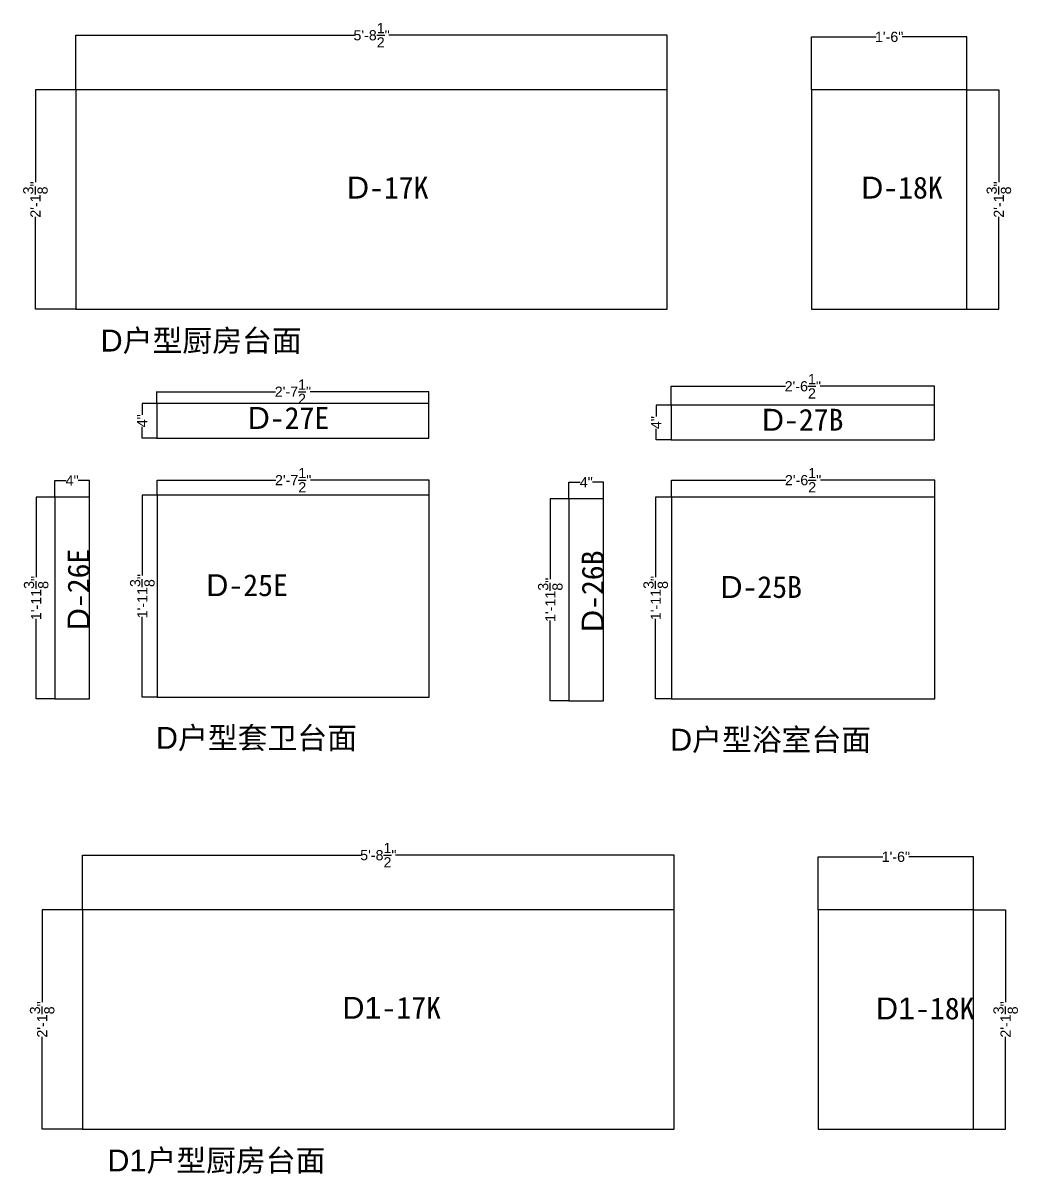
# Model space of a CAD drawing. Header units: inches. Extents: x -997106 to 39633, y -30199 to 1961.
# Drawn here: x 29153 to 32080, y -22115 to -18728 of the extents above; entities that cross this region are included whole.
import ezdxf

# ---------------------------------------------------------------- set-up
doc = ezdxf.new("R2010")
doc.units = ezdxf.units.IN
doc.header["$MEASUREMENT"] = 0
doc.layers.get('Defpoints').update_dxf_attribs({"color": 3})
doc.layers.add('编号', color=10, linetype='Continuous', plot=False)
doc.styles.get("Standard").update_dxf_attribs({"font": 'arial.ttf'})
doc.dimstyles.get("Standard").update_dxf_attribs({"dimtxt": 30, "dimasz": 1, "dimexe": 0.18, "dimexo": 0.0625, "dimgap": 0.09, "dimtad": 0, "dimtoh": 1, "dimdec": 4, "dimlfac": 0.03937, "dimzin": 0, "dimdsep": 46, "dimlunit": 4, "dimtxsty": 'Standard', "dimblk": 'ARCHTICK', "dimcen": 1, "dimadec": 0, "dimazin": 0, "dimtfac": 1, "dimtdec": 4, "dimtix": 1, "dimtofl": 0, "dimtmove": 2, "dimatfit": 3, "dimldrblk": 'ARCHTICK', "dimfxl": 1, "dimtolj": 1, "dimtzin": 0, "dimarcsym": 0})

# ---------------------------------------------------------------- blocks, each defined once
blk = doc.blocks.new('_ArchTick')
at = {"color": 0, "linetype": 'ByBlock', "const_width": 0.15}
blk.add_lwpolyline([(-0.5, -0.5), (0.5, 0.5)], dxfattribs=at)
blk = doc.blocks.new('*D380')
at = {"color": 0, "lineweight": -2, "transparency": 16777216}
for p, q in [((29308, -18924.7), (29308, -18763.5)), ((29308, -18763.7), (30127.1, -18763.7)), ((31048, -18763.7), (30228.9, -18763.7)), ((31048, -18924.7), (31048, -18763.5))]:
    blk.add_line(p, q, dxfattribs=at)
at = {"layer": 'Defpoints', "color": 0, "transparency": 16777216}
for p in [(31048, -18763.7), (29308, -18924.7), (31048, -18924.7)]:
    blk.add_point(p, dxfattribs=at)
at = {"color": 0, "lineweight": -2, "transparency": 16777216, "rotation": 180}
blk.add_blockref('_ArchTick', (29308, -18763.7), dxfattribs=at)
at = {"color": 0, "lineweight": -2, "transparency": 16777216}
blk.add_blockref('_ArchTick', (31048, -18763.7), dxfattribs=at)
at = {"color": 0, "transparency": 16777216, "insert": (30178, -18763.7), "char_height": 30, "attachment_point": 5}
blk.add_mtext('\\A1;5\'-8{\\H1x;\\S1/2;}"', dxfattribs=at)
blk = doc.blocks.new('*D381')
at = {"color": 0, "lineweight": -2, "transparency": 16777216}
for p, q in [((29307.9, -18924.7), (29188.8, -18924.7)), ((29189, -18924.7), (29189, -19196.1)), ((29189, -19569.7), (29189, -19298.3)), ((29307.9, -19569.7), (29188.8, -19569.7))]:
    blk.add_line(p, q, dxfattribs=at)
at = {"layer": 'Defpoints', "color": 0, "transparency": 16777216}
for p in [(29308, -18924.7), (29189, -19569.7), (29308, -19569.7)]:
    blk.add_point(p, dxfattribs=at)
at = {"color": 0, "lineweight": -2, "transparency": 16777216}
for p, rotation in [((29189, -18924.7), 90), ((29189, -19569.7), 270)]:
    blk.add_blockref('_ArchTick', p, dxfattribs=dict(at, rotation=rotation))
at = {"color": 0, "transparency": 16777216, "insert": (29189, -19247.2), "char_height": 30, "attachment_point": 5, "rotation": 90}
blk.add_mtext('\\A1;2\'-1{\\H1x;\\S3/8;}"', dxfattribs=at)
blk = doc.blocks.new('*D382')
at = {"color": 0, "lineweight": -2, "transparency": 16777216}
for p, q in [((31472.1, -18924.7), (31472.1, -18768.4)), ((31472.1, -18768.6), (31662, -18768.6)), ((31929.1, -18768.6), (31739.1, -18768.6)), ((31929.1, -18924.7), (31929.1, -18768.4))]:
    blk.add_line(p, q, dxfattribs=at)
at = {"layer": 'Defpoints', "color": 0, "transparency": 16777216}
for p in [(31929.1, -18768.6), (31472.1, -18924.7), (31929.1, -18924.7)]:
    blk.add_point(p, dxfattribs=at)
at = {"color": 0, "lineweight": -2, "transparency": 16777216, "rotation": 180}
blk.add_blockref('_ArchTick', (31472.1, -18768.6), dxfattribs=at)
at = {"color": 0, "lineweight": -2, "transparency": 16777216}
blk.add_blockref('_ArchTick', (31929.1, -18768.6), dxfattribs=at)
at = {"color": 0, "transparency": 16777216, "insert": (31700.6, -18768.6), "char_height": 30, "attachment_point": 5}
blk.add_mtext('\\A1;1\'-6"', dxfattribs=at)
blk = doc.blocks.new('*D383')
at = {"color": 0, "lineweight": -2, "transparency": 16777216}
for p, q in [((31929.1, -18924.7), (32023.5, -18924.7)), ((32023.3, -18924.7), (32023.3, -19196.1)), ((32023.3, -19569.7), (32023.3, -19298.3)), ((31929.1, -19569.7), (32023.5, -19569.7))]:
    blk.add_line(p, q, dxfattribs=at)
at = {"layer": 'Defpoints', "color": 0, "transparency": 16777216}
for p in [(31929.1, -18924.7), (31929.1, -19569.7), (32023.3, -19569.7)]:
    blk.add_point(p, dxfattribs=at)
at = {"color": 0, "lineweight": -2, "transparency": 16777216}
for p, rotation in [((32023.3, -18924.7), 90), ((32023.3, -19569.7), 270)]:
    blk.add_blockref('_ArchTick', p, dxfattribs=dict(at, rotation=rotation))
at = {"color": 0, "transparency": 16777216, "insert": (32023.3, -19247.2), "char_height": 30, "attachment_point": 5, "rotation": 90}
blk.add_mtext('\\A1;2\'-1{\\H1x;\\S3/8;}"', dxfattribs=at)
blk = doc.blocks.new('*D420')
at = {"color": 0, "lineweight": -2, "transparency": 16777216}
for p, q in [((29327.8, -21337.3), (29327.8, -21176.1)), ((29327.8, -21176.3), (30146.9, -21176.3)), ((31067.8, -21176.3), (30248.7, -21176.3)), ((31067.8, -21337.3), (31067.8, -21176.1))]:
    blk.add_line(p, q, dxfattribs=at)
at = {"layer": 'Defpoints', "color": 0, "transparency": 16777216}
for p in [(31067.8, -21176.3), (29327.8, -21337.4), (31067.8, -21337.4)]:
    blk.add_point(p, dxfattribs=at)
at = {"color": 0, "lineweight": -2, "transparency": 16777216, "rotation": 180}
blk.add_blockref('_ArchTick', (29327.8, -21176.3), dxfattribs=at)
at = {"color": 0, "lineweight": -2, "transparency": 16777216}
blk.add_blockref('_ArchTick', (31067.8, -21176.3), dxfattribs=at)
at = {"color": 0, "transparency": 16777216, "insert": (30197.8, -21176.3), "char_height": 30, "attachment_point": 5}
blk.add_mtext('\\A1;5\'-8{\\H1x;\\S1/2;}"', dxfattribs=at)
blk = doc.blocks.new('*D421')
at = {"color": 0, "lineweight": -2, "transparency": 16777216}
for p, q in [((29327.8, -21337.4), (29208.6, -21337.4)), ((29208.8, -21337.4), (29208.8, -21608.8)), ((29208.8, -21982.4), (29208.8, -21711)), ((29327.8, -21982.4), (29208.6, -21982.4))]:
    blk.add_line(p, q, dxfattribs=at)
at = {"layer": 'Defpoints', "color": 0, "transparency": 16777216}
for p in [(29327.8, -21337.4), (29208.8, -21982.4), (29327.8, -21982.4)]:
    blk.add_point(p, dxfattribs=at)
at = {"color": 0, "lineweight": -2, "transparency": 16777216}
for p, rotation in [((29208.8, -21337.4), 90), ((29208.8, -21982.4), 270)]:
    blk.add_blockref('_ArchTick', p, dxfattribs=dict(at, rotation=rotation))
at = {"color": 0, "transparency": 16777216, "insert": (29208.8, -21659.9), "char_height": 30, "attachment_point": 5, "rotation": 90}
blk.add_mtext('\\A1;2\'-1{\\H1x;\\S3/8;}"', dxfattribs=at)
blk = doc.blocks.new('*D422')
at = {"color": 0, "lineweight": -2, "transparency": 16777216}
for p, q in [((31491.9, -21337.3), (31491.9, -21181.1)), ((31491.9, -21181.3), (31681.9, -21181.3)), ((31948.9, -21181.3), (31759, -21181.3)), ((31948.9, -21337.3), (31948.9, -21181.1))]:
    blk.add_line(p, q, dxfattribs=at)
at = {"layer": 'Defpoints', "color": 0, "transparency": 16777216}
for p in [(31948.9, -21181.3), (31491.9, -21337.4), (31948.9, -21337.4)]:
    blk.add_point(p, dxfattribs=at)
at = {"color": 0, "lineweight": -2, "transparency": 16777216, "rotation": 180}
blk.add_blockref('_ArchTick', (31491.9, -21181.3), dxfattribs=at)
at = {"color": 0, "lineweight": -2, "transparency": 16777216}
blk.add_blockref('_ArchTick', (31948.9, -21181.3), dxfattribs=at)
at = {"color": 0, "transparency": 16777216, "insert": (31720.4, -21181.3), "char_height": 30, "attachment_point": 5}
blk.add_mtext('\\A1;1\'-6"', dxfattribs=at)
blk = doc.blocks.new('*D423')
at = {"color": 0, "lineweight": -2, "transparency": 16777216}
for p, q in [((31949, -21337.4), (32043.4, -21337.4)), ((32043.2, -21337.4), (32043.2, -21608.8)), ((32043.2, -21982.4), (32043.2, -21711)), ((31949, -21982.4), (32043.4, -21982.4))]:
    blk.add_line(p, q, dxfattribs=at)
at = {"layer": 'Defpoints', "color": 0, "transparency": 16777216}
for p in [(31948.9, -21337.4), (31948.9, -21982.4), (32043.2, -21982.4)]:
    blk.add_point(p, dxfattribs=at)
at = {"color": 0, "lineweight": -2, "transparency": 16777216}
for p, rotation in [((32043.2, -21337.4), 90), ((32043.2, -21982.4), 270)]:
    blk.add_blockref('_ArchTick', p, dxfattribs=dict(at, rotation=rotation))
at = {"color": 0, "transparency": 16777216, "insert": (32043.2, -21659.9), "char_height": 30, "attachment_point": 5, "rotation": 90}
blk.add_mtext('\\A1;2\'-1{\\H1x;\\S3/8;}"', dxfattribs=at)
blk = doc.blocks.new('*D712')
at = {"color": 0, "lineweight": -2, "transparency": 16777216}
for p, q in [((29246, -20122.8), (29190.9, -20122.8)), ((29191.1, -20122.8), (29191.1, -20358.7)), ((29191.1, -20716.8), (29191.1, -20480.9)), ((29246, -20716.8), (29190.9, -20716.8))]:
    blk.add_line(p, q, dxfattribs=at)
at = {"layer": 'Defpoints', "color": 0, "transparency": 16777216}
for p in [(29246.1, -20122.8), (29191.1, -20716.8), (29246.1, -20716.8)]:
    blk.add_point(p, dxfattribs=at)
at = {"color": 0, "lineweight": -2, "transparency": 16777216}
for p, rotation in [((29191.1, -20122.8), 90), ((29191.1, -20716.8), 270)]:
    blk.add_blockref('_ArchTick', p, dxfattribs=dict(at, rotation=rotation))
at = {"color": 0, "transparency": 16777216, "insert": (29191.1, -20419.8), "char_height": 30, "attachment_point": 5, "rotation": 90}
blk.add_mtext('\\A1;1\'-11{\\H1x;\\S3/8;}"', dxfattribs=at)
blk = doc.blocks.new('*D713')
at = {"color": 0, "lineweight": -2, "transparency": 16777216}
for p, q in [((29246.1, -20122.7), (29246.1, -20073.5)), ((29246.1, -20073.7), (29279.1, -20073.7)), ((29348.1, -20073.7), (29315, -20073.7)), ((29348.1, -20122.7), (29348.1, -20073.5))]:
    blk.add_line(p, q, dxfattribs=at)
at = {"layer": 'Defpoints', "color": 0, "transparency": 16777216}
for p in [(29348.1, -20073.7), (29246.1, -20122.8), (29348.1, -20122.8)]:
    blk.add_point(p, dxfattribs=at)
at = {"color": 0, "lineweight": -2, "transparency": 16777216, "rotation": 180}
blk.add_blockref('_ArchTick', (29246.1, -20073.7), dxfattribs=at)
at = {"color": 0, "lineweight": -2, "transparency": 16777216}
blk.add_blockref('_ArchTick', (29348.1, -20073.7), dxfattribs=at)
at = {"color": 0, "transparency": 16777216, "insert": (29297.1, -20073.7), "char_height": 30, "attachment_point": 5}
blk.add_mtext('\\A1;4"', dxfattribs=at)
blk = doc.blocks.new('*D714')
at = {"color": 0, "lineweight": -2, "transparency": 16777216}
for p, q in [((29547.2, -20117.3), (29547.2, -20072.6)), ((29547.2, -20072.8), (29896.1, -20072.8)), ((30347.2, -20072.8), (29998.4, -20072.8)), ((30347.2, -20117.3), (30347.2, -20072.6))]:
    blk.add_line(p, q, dxfattribs=at)
at = {"layer": 'Defpoints', "color": 0, "transparency": 16777216}
for p in [(30347.2, -20072.8), (29547.2, -20117.3), (30347.2, -20117.3)]:
    blk.add_point(p, dxfattribs=at)
at = {"color": 0, "lineweight": -2, "transparency": 16777216, "rotation": 180}
blk.add_blockref('_ArchTick', (29547.2, -20072.8), dxfattribs=at)
at = {"color": 0, "lineweight": -2, "transparency": 16777216}
blk.add_blockref('_ArchTick', (30347.2, -20072.8), dxfattribs=at)
at = {"color": 0, "transparency": 16777216, "insert": (29947.2, -20072.8), "char_height": 30, "attachment_point": 5}
blk.add_mtext('\\A1;2\'-7{\\H1x;\\S1/2;}"', dxfattribs=at)
blk = doc.blocks.new('*D715')
at = {"color": 0, "lineweight": -2, "transparency": 16777216}
for p, q in [((29547.2, -20117.3), (29503.2, -20117.3)), ((29503.4, -20117.3), (29503.4, -20353.3)), ((29503.4, -20711.3), (29503.4, -20475.4)), ((29547.2, -20711.3), (29503.2, -20711.3))]:
    blk.add_line(p, q, dxfattribs=at)
at = {"layer": 'Defpoints', "color": 0, "transparency": 16777216}
for p in [(29547.2, -20117.3), (29503.4, -20711.3), (29547.2, -20711.3)]:
    blk.add_point(p, dxfattribs=at)
at = {"color": 0, "lineweight": -2, "transparency": 16777216}
for p, rotation in [((29503.4, -20117.3), 90), ((29503.4, -20711.3), 270)]:
    blk.add_blockref('_ArchTick', p, dxfattribs=dict(at, rotation=rotation))
at = {"color": 0, "transparency": 16777216, "insert": (29503.4, -20414.3), "char_height": 30, "attachment_point": 5, "rotation": 90}
blk.add_mtext('\\A1;1\'-11{\\H1x;\\S3/8;}"', dxfattribs=at)
blk = doc.blocks.new('*D716')
at = {"color": 0, "lineweight": -2, "transparency": 16777216}
for p, q in [((29546.4, -19847.2), (29502.8, -19847.2)), ((29503, -19847.2), (29503, -19880.3)), ((29503, -19949.2), (29503, -19916.2)), ((29546.4, -19949.2), (29502.8, -19949.2))]:
    blk.add_line(p, q, dxfattribs=at)
at = {"layer": 'Defpoints', "color": 0, "transparency": 16777216}
for p in [(29546.5, -19847.2), (29503, -19949.2), (29546.5, -19949.2)]:
    blk.add_point(p, dxfattribs=at)
at = {"color": 0, "lineweight": -2, "transparency": 16777216}
for p, rotation in [((29503, -19847.2), 90), ((29503, -19949.2), 270)]:
    blk.add_blockref('_ArchTick', p, dxfattribs=dict(at, rotation=rotation))
at = {"color": 0, "transparency": 16777216, "insert": (29503, -19898.2), "char_height": 30, "attachment_point": 5, "rotation": 90}
blk.add_mtext('\\A1;4"', dxfattribs=at)
blk = doc.blocks.new('*D717')
at = {"color": 0, "lineweight": -2, "transparency": 16777216}
for p, q in [((29546.5, -19847.2), (29546.5, -19812.4)), ((29546.5, -19812.6), (29895.3, -19812.6)), ((30346.5, -19812.6), (29997.7, -19812.6)), ((30346.5, -19847.2), (30346.5, -19812.4))]:
    blk.add_line(p, q, dxfattribs=at)
at = {"layer": 'Defpoints', "color": 0, "transparency": 16777216}
for p in [(30346.5, -19812.6), (29546.5, -19847.2), (30346.5, -19847.2)]:
    blk.add_point(p, dxfattribs=at)
at = {"color": 0, "lineweight": -2, "transparency": 16777216, "rotation": 180}
blk.add_blockref('_ArchTick', (29546.5, -19812.6), dxfattribs=at)
at = {"color": 0, "lineweight": -2, "transparency": 16777216}
blk.add_blockref('_ArchTick', (30346.5, -19812.6), dxfattribs=at)
at = {"color": 0, "transparency": 16777216, "insert": (29946.5, -19812.6), "char_height": 30, "attachment_point": 5}
blk.add_mtext('\\A1;2\'-7{\\H1x;\\S1/2;}"', dxfattribs=at)
blk = doc.blocks.new('*D1095')
at = {"color": 0, "lineweight": -2, "transparency": 16777216}
for p, q in [((30758.6, -20128.1), (30703.6, -20128.1)), ((30703.8, -20128.1), (30703.8, -20364)), ((30703.8, -20722.1), (30703.8, -20486.2)), ((30758.6, -20722.1), (30703.6, -20722.1))]:
    blk.add_line(p, q, dxfattribs=at)
at = {"layer": 'Defpoints', "color": 0, "transparency": 16777216}
for p in [(30758.7, -20128.1), (30703.8, -20722.1), (30758.7, -20722.1)]:
    blk.add_point(p, dxfattribs=at)
at = {"color": 0, "lineweight": -2, "transparency": 16777216}
for p, rotation in [((30703.8, -20128.1), 90), ((30703.8, -20722.1), 270)]:
    blk.add_blockref('_ArchTick', p, dxfattribs=dict(at, rotation=rotation))
at = {"color": 0, "transparency": 16777216, "insert": (30703.8, -20425.1), "char_height": 30, "attachment_point": 5, "rotation": 90}
blk.add_mtext('\\A1;1\'-11{\\H1x;\\S3/8;}"', dxfattribs=at)
blk = doc.blocks.new('*D1096')
at = {"color": 0, "lineweight": -2, "transparency": 16777216}
for p, q in [((30758.7, -20128), (30758.7, -20078.8)), ((30758.7, -20079), (30791.8, -20079)), ((30860.7, -20079), (30827.6, -20079)), ((30860.7, -20128), (30860.7, -20078.8))]:
    blk.add_line(p, q, dxfattribs=at)
at = {"layer": 'Defpoints', "color": 0, "transparency": 16777216}
for p in [(30860.7, -20079), (30758.7, -20128.1), (30860.7, -20128.1)]:
    blk.add_point(p, dxfattribs=at)
at = {"color": 0, "lineweight": -2, "transparency": 16777216, "rotation": 180}
blk.add_blockref('_ArchTick', (30758.7, -20079), dxfattribs=at)
at = {"color": 0, "lineweight": -2, "transparency": 16777216}
blk.add_blockref('_ArchTick', (30860.7, -20079), dxfattribs=at)
at = {"color": 0, "transparency": 16777216, "insert": (30809.7, -20079), "char_height": 30, "attachment_point": 5}
blk.add_mtext('\\A1;4"', dxfattribs=at)
blk = doc.blocks.new('*D1094')
at = {"color": 0, "lineweight": -2, "transparency": 16777216}
for p, q in [((31059.1, -19852.5), (31015.1, -19852.5)), ((31015.2, -19852.5), (31015.2, -19885.6)), ((31015.2, -19954.5), (31015.2, -19921.5)), ((31059.1, -19954.5), (31015.1, -19954.5))]:
    blk.add_line(p, q, dxfattribs=at)
at = {"layer": 'Defpoints', "color": 0, "transparency": 16777216}
for p in [(31059.1, -19852.5), (31015.2, -19954.5), (31059.1, -19954.5)]:
    blk.add_point(p, dxfattribs=at)
at = {"color": 0, "lineweight": -2, "transparency": 16777216}
for p, rotation in [((31015.2, -19852.5), 90), ((31015.2, -19954.5), 270)]:
    blk.add_blockref('_ArchTick', p, dxfattribs=dict(at, rotation=rotation))
at = {"color": 0, "transparency": 16777216, "insert": (31015.2, -19903.5), "char_height": 30, "attachment_point": 5, "rotation": 90}
blk.add_mtext('\\A1;4"', dxfattribs=at)
blk = doc.blocks.new('*D1097')
at = {"color": 0, "lineweight": -2, "transparency": 16777216}
for p, q in [((31059.1, -19850.8), (31059.1, -19796.4)), ((31059.1, -19796.6), (31395.5, -19796.6)), ((31834.1, -19796.6), (31497.8, -19796.6)), ((31834.1, -19852.5), (31834.1, -19796.4))]:
    blk.add_line(p, q, dxfattribs=at)
at = {"layer": 'Defpoints', "color": 0, "transparency": 16777216}
for p in [(31834.1, -19796.6), (31059.1, -19850.9), (31834.1, -19852.5)]:
    blk.add_point(p, dxfattribs=at)
at = {"color": 0, "lineweight": -2, "transparency": 16777216, "rotation": 180}
blk.add_blockref('_ArchTick', (31059.1, -19796.6), dxfattribs=at)
at = {"color": 0, "lineweight": -2, "transparency": 16777216}
blk.add_blockref('_ArchTick', (31834.1, -19796.6), dxfattribs=at)
at = {"color": 0, "transparency": 16777216, "insert": (31446.6, -19796.6), "char_height": 30, "attachment_point": 5}
blk.add_mtext('\\A1;2\'-6{\\H1x;\\S1/2;}"', dxfattribs=at)
blk = doc.blocks.new('*D1098')
at = {"color": 0, "lineweight": -2, "transparency": 16777216}
for p, q in [((31059.9, -20122.6), (31059.9, -20072.7)), ((31059.9, -20072.8), (31396.2, -20072.8)), ((31834.9, -20072.8), (31498.5, -20072.8)), ((31834.9, -20122.6), (31834.9, -20072.7))]:
    blk.add_line(p, q, dxfattribs=at)
at = {"layer": 'Defpoints', "color": 0, "transparency": 16777216}
for p in [(31834.9, -20072.8), (31059.9, -20122.7), (31834.9, -20122.7)]:
    blk.add_point(p, dxfattribs=at)
at = {"color": 0, "lineweight": -2, "transparency": 16777216, "rotation": 180}
blk.add_blockref('_ArchTick', (31059.9, -20072.8), dxfattribs=at)
at = {"color": 0, "lineweight": -2, "transparency": 16777216}
blk.add_blockref('_ArchTick', (31834.9, -20072.8), dxfattribs=at)
at = {"color": 0, "transparency": 16777216, "insert": (31447.4, -20072.8), "char_height": 30, "attachment_point": 5}
blk.add_mtext('\\A1;2\'-6{\\H1x;\\S1/2;}"', dxfattribs=at)
blk = doc.blocks.new('*D1099')
at = {"color": 0, "lineweight": -2, "transparency": 16777216}
for p, q in [((31059.8, -20122.7), (31013.5, -20122.7)), ((31013.7, -20122.7), (31013.7, -20358.6)), ((31013.7, -20716.7), (31013.7, -20480.8)), ((31059.8, -20716.7), (31013.5, -20716.7))]:
    blk.add_line(p, q, dxfattribs=at)
at = {"layer": 'Defpoints', "color": 0, "transparency": 16777216}
for p in [(31059.9, -20122.7), (31013.7, -20716.7), (31059.9, -20716.7)]:
    blk.add_point(p, dxfattribs=at)
at = {"color": 0, "lineweight": -2, "transparency": 16777216}
for p, rotation in [((31013.7, -20122.7), 90), ((31013.7, -20716.7), 270)]:
    blk.add_blockref('_ArchTick', p, dxfattribs=dict(at, rotation=rotation))
at = {"color": 0, "transparency": 16777216, "insert": (31013.7, -20419.7), "char_height": 30, "attachment_point": 5, "rotation": 90}
blk.add_mtext('\\A1;1\'-11{\\H1x;\\S3/8;}"', dxfattribs=at)

msp = doc.modelspace()

# ---------------------------------------------------------------- linework, layer by layer
for points in [[(29307.9591, -19569.72719), (31047.9591, -19569.72719), (31047.9591, -18924.72719), (29307.9591, -18924.72719)], [(31472.07325, -19569.72719), (31929.07325, -19569.72719), (31929.07325, -18924.72719), (31472.07325, -18924.72719)], [(29546.49585, -19949.2159), (30346.49585, -19949.2159), (30346.49585, -19847.2159), (29546.49585, -19847.2159)], [(31059.13018, -19954.52655), (31834.13018, -19954.52655), (31834.13018, -19852.52655), (31059.13018, -19852.52655)], [(29547.22914, -20711.34827), (30347.22914, -20711.34827), (30347.22914, -20117.34827), (29547.22914, -20117.34827)], [(29246.07148, -20716.75975), (29348.07148, -20716.75975), (29348.07148, -20122.75975), (29246.07148, -20122.75975)], [(30758.70581, -20722.0704), (30860.70581, -20722.0704), (30860.70581, -20128.0704), (30758.70581, -20128.0704)], [(31059.86347, -20716.65892), (31834.86347, -20716.65892), (31834.86347, -20122.65892), (31059.86347, -20122.65892)], [(29327.8265, -21982.37357), (31067.8265, -21982.37357), (31067.8265, -21337.37357), (29327.8265, -21337.37357)], [(31491.94065, -21982.37357), (31948.94065, -21982.37357), (31948.94065, -21337.37357), (31491.94065, -21337.37357)]]:
    msp.add_lwpolyline(points, close=True)

# ---------------------------------------------------------------- texts
at = {"char_height": 64.3508622, "attachment_point": 1}
for s, insert in [('D{\\fSimSun|b0|i0|c134|p2;户型厨房台面}', (29380.7265, -19629.99592)), ('D{\\fSimSun|b0|i0|c134|p2;户型套卫台面}', (29543.4239, -20799.06513)), ('D{\\fSimSun|b0|i0|c134|p2;户型浴室台面}', (31056.05823, -20804.37578)), ('D1{\\fSimSun|b0|i0|c134|p2;户型厨房台面}', (29400.5939, -22042.64231))]:
    msp.add_mtext(s, dxfattribs=dict(at, insert=insert))
at = {"layer": '编号', "char_height": 64.3508622, "attachment_point": 1}
for s, insert in [('D{\\fSimSun|b0|i0|c134|p2;-17K}', (30105.50396, -19179.81776)), ('D{\\fSimSun|b0|i0|c134|p2;-18K}', (31618.29949, -19179.81776)), ('D{\\fSimSun|b0|i0|c134|p2;-27E}', (29813.5054, -19857.66278)), ('D{\\fSimSun|b0|i0|c134|p2;-27B}', (31326.13973, -19862.97343)), ('D{\\fSimSun|b0|i0|c134|p2;-25E}', (29691.57335, -20349.73404)), ('D{\\fSimSun|b0|i0|c134|p2;-25B}', (31204.20768, -20355.04469)), ('D1{\\fSimSun|b0|i0|c134|p2;-17K}', (30092.10143, -21593.32208)), ('D1{\\fSimSun|b0|i0|c134|p2;-18K}', (31661.79953, -21595.25934))]:
    msp.add_mtext(s, dxfattribs=dict(at, insert=insert))
at = {"layer": '编号', "char_height": 64.3508622, "attachment_point": 1, "rotation": 90}
for s, insert in [('D{\\fSimSun|b0|i0|c134|p2;-26E}', (29283.45725, -20514.42908)), ('D{\\fSimSun|b0|i0|c134|p2;-26B}', (30796.09158, -20519.73973))]:
    msp.add_mtext(s, dxfattribs=dict(at, insert=insert))

# ---------------------------------------------------------------- dimensions: what is measured, and where the dimension line sits
for base, p1, p2, picture, middle in [((31047.9591, -18763.66443), (29307.9591, -18924.72719), (31047.9591, -18924.72719), '*D380', (30177.9591, -18763.66443)), ((31929.07325, -18768.62777), (31472.07325, -18924.72719), (31929.07325, -18924.72719), '*D382', (31700.57325, -18768.62777)), ((30346.49585, -19812.58746), (29546.49585, -19847.2159), (30346.49585, -19847.2159), '*D717', (29946.49585, -19812.58746)), ((31834.1301802971, -19796.6099420267), (31059.1301802971, -19850.8693486757), (31834.1301802971, -19852.5265484098), '*D1097', (31446.6301802971, -19796.6099420267)), ((30347.22914, -20072.78144), (29547.22914, -20117.34827), (30347.22914, -20117.34827), '*D714', (29947.22914, -20072.78144)), ((31834.8634666123, -20072.8397588551), (31059.8634666123, -20122.6589205562), (31834.8634666123, -20122.6589205562), '*D1098', (31447.3634666123, -20072.8397588551)), ((29348.07148, -20073.65889), (29246.07148, -20122.75975), (29348.07148, -20122.75975), '*D713', (29297.07148, -20073.65889)), ((30860.70581, -20078.96954), (30758.70581, -20128.0704), (30860.70581, -20128.0704), '*D1096', (30809.70581, -20078.96954)), ((31067.8265, -21176.31081), (29327.8265, -21337.37357), (31067.8265, -21337.37357), '*D420', (30197.8265, -21176.31081)), ((31948.94065, -21181.27415), (31491.94065, -21337.37357), (31948.94065, -21337.37357), '*D422', (31720.44065, -21181.27415))]:
    dim = msp.add_linear_dim(base=base, p1=p1, p2=p2, dimstyle='Standard')
    dim.commit()
    dim.dimension.update_dxf_attribs({"geometry": picture, "text_midpoint": middle})
for base, p1, p2, picture, middle in [((29188.9505006838, -19569.7271873849), (29307.9590950725, -18924.7271873849), (29307.9590950725, -19569.7271873849), '*D381', (29188.9505006838, -19247.2271873849)), ((32023.3232251844, -19569.7271873849), (31929.0732455597, -18924.7271873849), (31929.0732455597, -19569.7271873849), '*D383', (32023.3232251844, -19247.2271873849)), ((29502.9601, -19949.2159), (29546.49585, -19847.2159), (29546.49585, -19949.2159), '*D716', (29502.9601, -19898.2159)), ((31015.24218, -19954.52655), (31059.13018, -19852.52655), (31059.13018, -19954.52655), '*D1094', (31015.24218, -19903.52655)), ((29503.40953, -20711.34827), (29547.22914, -20117.34827), (29547.22914, -20711.34827), '*D715', (29503.40953, -20414.34827)), ((29191.12579, -20716.75975), (29246.07148, -20122.75975), (29246.07148, -20716.75975), '*D712', (29191.12579, -20419.75975)), ((30703.76012, -20722.0704), (30758.70581, -20128.0704), (30758.70581, -20722.0704), '*D1095', (30703.76012, -20425.0704)), ((31013.66785, -20716.65892), (31059.86347, -20122.65892), (31059.86347, -20716.65892), '*D1099', (31013.66785, -20419.65892)), ((29208.817906606, -21982.3735716877), (29327.8265009947, -21337.3735716876), (29327.8265009947, -21982.3735716876), '*D421', (29208.817906606, -21659.8735716877)), ((32043.1906311067, -21982.3735716877), (31948.9406514819, -21337.3735716876), (31948.9406514819, -21982.3735716876), '*D423', (32043.1906311067, -21659.8735716877))]:
    dim = msp.add_linear_dim(base=base, p1=p1, p2=p2, angle=90, dimstyle='Standard')
    dim.commit()
    dim.dimension.update_dxf_attribs({"geometry": picture, "text_midpoint": middle})

doc.saveas('drawing.dxf')
